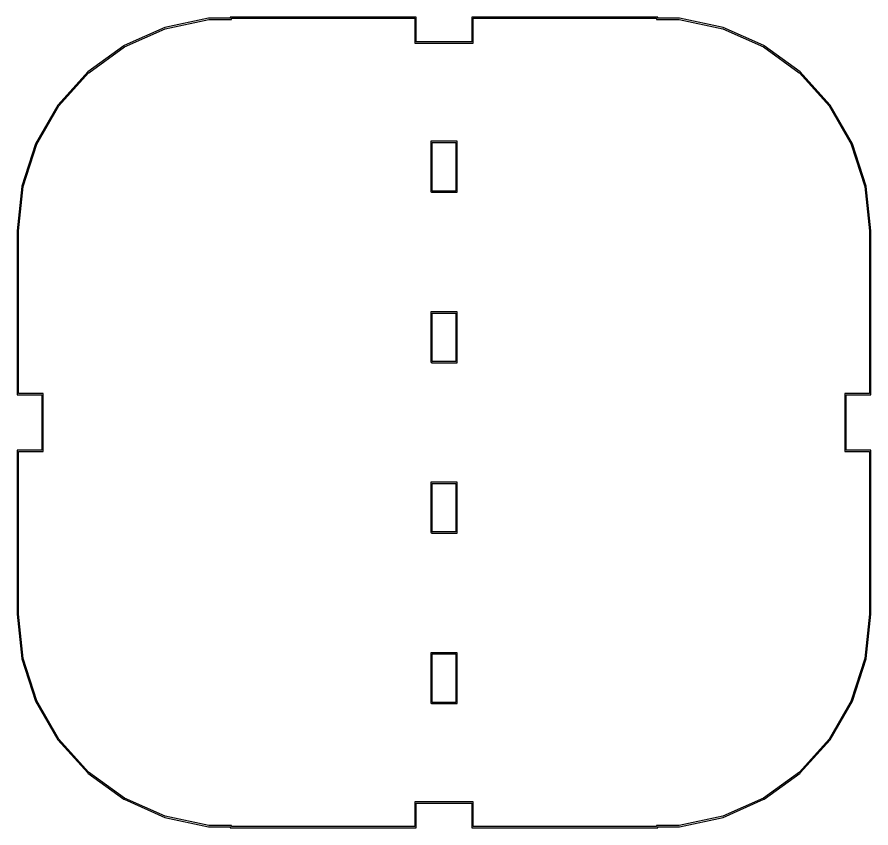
# Model space of a CAD drawing. Extents: x -275 to 352, y 53 to 443.
# Drawn here: x -275 to -74.6, y 252.3 to 442.7 of the extents above; entities that cross this region are included whole.
import ezdxf

# ---------------------------------------------------------------- set-up
doc = ezdxf.new("R2010")
doc.units = 0
doc.layers.add('Layer_1', color=7, linetype='CONTINUOUS')

msp = doc.modelspace()

# ---------------------------------------------------------------- linework, layer by layer
at = {"layer": 'Layer_1', "color": 7}
for points in [[(-225.001667, 442.670764), (-225.001667, 442.520833), (-225.001667, 442.397361), (-230.090486, 442.397361), (-230.099291, 442.397361), (-230.11693, 442.397361), (-240.347486, 440.218958), (-240.365125, 440.218958), (-240.37393, 440.210153), (-249.934208, 435.959181), (-249.943013, 435.950375), (-249.960652, 435.94157), (-258.418499, 429.794417), (-258.427305, 429.785612), (-258.444944, 429.776807), (-265.438763, 422.006876), (-265.447568, 421.989237), (-265.456374, 421.980432), (-270.686304, 412.922862), (-270.69511, 412.905224), (-270.69511, 412.896418), (-273.931846, 402.948085), (-273.931846, 402.930446), (-273.940651, 402.912807), (-275.025443, 392.514682), (-275.034248, 392.505877), (-275.034248, 392.497071), (-275.034248, 354.150127), (-275.034248, 354.000196), (-274.884317, 354.000196), (-269.195776, 354.000196), (-269.195776, 340.956238), (-274.884317, 340.956238), (-275.034248, 340.956238), (-275.034248, 340.806308), (-275.034248, 302.450544), (-274.928415, 302.450544), (-275.025429, 302.441724), (-273.940637, 292.03478), (-273.931832, 292.02596), (-273.931832, 292.008321), (-270.695095, 282.059988), (-270.695095, 282.042349), (-270.68629, 282.03353), (-265.45636, 272.97596), (-265.447554, 272.958321), (-265.438749, 272.949502), (-258.444929, 265.179571), (-258.427291, 265.170766), (-258.418485, 265.161961), (-249.960638, 259.014808), (-249.942999, 259.006003), (-249.934194, 258.997197), (-240.373916, 254.746225), (-240.365111, 254.73742), (-240.347472, 254.728614), (-230.116916, 252.559031), (-230.099277, 252.559031), (-230.090472, 252.559031), (-225.001653, 252.559031), (-225.001653, 252.426739), (-225.001653, 252.276809), (-224.860541, 252.276809), (-181.504153, 252.276809), (-181.354222, 252.276809), (-181.354222, 252.426739), (-181.354222, 258.115281), (-168.310264, 258.115281), (-168.310264, 252.426739), (-168.310264, 252.276809), (-168.160333, 252.276809), (-124.803944, 252.276809), (-124.654014, 252.276809), (-124.654014, 252.426739), (-124.654014, 252.559031), (-119.574014, 252.559031), (-119.565208, 252.559031), (-119.547569, 252.559031), (-109.317014, 254.728614), (-109.299375, 254.73742), (-109.29057, 254.746225), (-99.730292, 258.997197), (-99.721487, 259.006003), (-99.703848, 259.014808), (-91.246, 265.161961), (-91.237195, 265.170766), (-91.219556, 265.179571), (-84.225737, 272.949502), (-84.216931, 272.958321), (-84.208126, 272.97596), (-78.978196, 282.03353), (-78.96939, 282.042349), (-78.96939, 282.059988), (-75.732654, 292.008321), (-75.732654, 292.02596), (-75.723849, 292.03478), (-74.630238, 302.441724), (-74.630238, 302.450544), (-74.630238, 340.806308), (-74.630238, 340.956238), (-74.780168, 340.956238), (-80.46871, 340.956238), (-80.46871, 354.000196), (-74.780168, 354.000196), (-74.630238, 354.000196), (-74.630238, 354.150127), (-74.630238, 392.497071), (-74.630238, 392.505877), (-74.630238, 392.514682), (-75.723849, 402.912807), (-75.732654, 402.930446), (-75.732654, 402.948085), (-78.96939, 412.896418), (-78.96939, 412.905224), (-78.978196, 412.922862), (-84.208126, 421.980432), (-84.216931, 421.989237), (-84.225737, 422.006876), (-91.219556, 429.776807), (-91.237195, 429.785612), (-91.246, 429.794417), (-99.703848, 435.94157), (-99.721487, 435.950375), (-99.730292, 435.959181), (-109.29057, 440.210153), (-109.299375, 440.218958), (-109.317014, 440.218958), (-119.547569, 442.397361), (-119.565208, 442.397361), (-119.574014, 442.397361), (-124.654014, 442.397361), (-124.654014, 442.520833), (-124.654014, 442.670764), (-124.803944, 442.670764), (-168.160333, 442.670764), (-168.310264, 442.670764), (-168.310264, 442.520833), (-168.310264, 436.841111), (-181.354222, 436.841111), (-181.354222, 442.520833), (-181.354222, 442.670764), (-181.504153, 442.670764), (-224.860541, 442.670764), (-225.001653, 442.670764), (-225.001667, 442.670764)], [(-224.710625, 442.379722), (-181.654097, 442.379722), (-181.654097, 436.691181), (-181.654097, 436.54125), (-181.504167, 436.54125), (-168.160347, 436.54125), (-168.010417, 436.54125), (-168.010417, 436.691181), (-168.010417, 442.379722), (-124.953889, 442.379722), (-124.953889, 442.247431), (-124.953889, 442.106319), (-124.803958, 442.106319), (-119.609306, 442.106319), (-109.37875, 439.927917), (-99.880208, 435.703403), (-99.853764, 435.685764), (-91.440014, 429.573889), (-91.422375, 429.55625), (-84.463834, 421.830417), (-84.455028, 421.812778), (-84.446223, 421.803972), (-79.242751, 412.79932), (-79.233945, 412.772875), (-76.023668, 402.886278), (-76.023668, 402.877473), (-74.930056, 392.496987), (-74.930056, 392.488181), (-74.930056, 354.291168), (-80.618598, 354.291168), (-80.768529, 354.291168), (-80.768529, 354.150056), (-80.768529, 340.806237), (-80.768529, 340.656306), (-80.618598, 340.656306), (-74.930056, 340.656306), (-74.930056, 302.468112), (-74.930056, 302.450473), (-76.023668, 292.069987), (-79.233945, 282.18339), (-79.242751, 282.156931), (-84.446223, 273.152279), (-84.455028, 273.143459), (-84.463834, 273.12582), (-91.422375, 265.399987), (-99.853764, 259.270473), (-99.880208, 259.252834), (-109.37875, 255.019501), (-109.387555, 255.019501), (-109.405194, 255.010696), (-119.609291, 252.849932), (-124.803944, 252.849932), (-124.953875, 252.849932), (-124.953875, 252.700001), (-124.953875, 252.576529), (-168.010403, 252.576529), (-168.010403, 258.265071), (-168.010403, 258.415001), (-168.160333, 258.415001), (-181.504153, 258.415001), (-181.654083, 258.415001), (-181.654083, 258.265071), (-181.654083, 252.576529), (-224.710611, 252.576529), (-224.710611, 252.700001), (-224.710611, 252.849932), (-224.860541, 252.849932), (-230.055194, 252.849932), (-240.259291, 255.010696), (-240.285736, 255.019501), (-249.784277, 259.252834), (-249.810722, 259.270473), (-258.24211, 265.399987), (-265.200652, 273.12582), (-265.209457, 273.143459), (-265.218263, 273.152279), (-270.412916, 282.156931), (-273.640832, 292.069987), (-274.734443, 302.450473), (-274.734443, 302.468112), (-274.734443, 340.656306), (-269.045902, 340.656306), (-268.895971, 340.656306), (-268.895971, 340.806237), (-268.895971, 354.150056), (-268.895971, 354.291168), (-269.045902, 354.291168), (-274.734443, 354.291168), (-274.734443, 392.488181), (-274.734443, 392.496987), (-273.640832, 402.877473), (-273.640832, 402.886278), (-270.412916, 412.799334), (-265.218263, 421.803987), (-265.209457, 421.812792), (-265.200652, 421.830431), (-258.24211, 429.556264), (-258.224472, 429.573903), (-249.810722, 435.685778), (-249.784277, 435.703417), (-240.285736, 439.927931), (-230.05518, 442.106334), (-224.860527, 442.106334), (-224.710597, 442.106334), (-224.710597, 442.247445), (-224.710597, 442.379736), (-224.710625, 442.379722)], [(-177.897014, 413.496042), (-177.897014, 413.346111), (-177.897014, 401.669167), (-177.747083, 401.669167), (-177.747083, 401.519236), (-171.917431, 401.519236), (-171.7675, 401.519236), (-171.7675, 401.669167), (-171.7675, 413.346111), (-171.7675, 413.496042), (-171.917431, 413.496042), (-177.747083, 413.496042), (-177.897014, 413.496042), (-177.897014, 413.496042)], [(-177.605972, 413.196181), (-172.058542, 413.196181), (-172.058542, 401.819097), (-177.605972, 401.819097), (-177.605972, 413.196181), (-177.605972, 413.196181)], [(-177.897014, 373.473403), (-177.897014, 373.323472), (-177.897014, 361.646528), (-177.747083, 361.646528), (-177.747083, 361.505417), (-171.917431, 361.505417), (-171.7675, 361.505417), (-171.7675, 361.646528), (-171.7675, 373.323472), (-171.7675, 373.473403), (-171.917431, 373.473403), (-177.747083, 373.473403), (-177.897014, 373.473403), (-177.897014, 373.473403)], [(-177.605972, 373.173542), (-172.058542, 373.173542), (-172.058542, 361.796458), (-177.605972, 361.796458), (-177.605972, 373.173542), (-177.605972, 373.173542)], [(-177.897014, 333.450764), (-177.897014, 333.300833), (-177.897014, 321.632708), (-177.747083, 321.632708), (-177.747083, 321.482778), (-171.917431, 321.482778), (-171.7675, 321.482778), (-171.7675, 321.632708), (-171.7675, 333.300833), (-171.7675, 333.450764), (-171.917431, 333.450764), (-177.747083, 333.450764), (-177.897014, 333.450764), (-177.897014, 333.450764)], [(-177.605972, 333.150903), (-172.058542, 333.150903), (-172.058542, 321.782639), (-177.605972, 321.782639), (-177.605972, 333.150903), (-177.605972, 333.150903)], [(-177.897014, 293.428125), (-177.897014, 293.287014), (-177.897014, 281.610069), (-177.747083, 281.610069), (-177.747083, 281.460139), (-171.917431, 281.460139), (-171.7675, 281.460139), (-171.7675, 281.610069), (-171.7675, 293.287014), (-171.7675, 293.428125), (-171.917431, 293.428125), (-177.747083, 293.428125), (-177.897014, 293.428125), (-177.897014, 293.428125)], [(-177.605972, 293.137083), (-172.058542, 293.137083), (-172.058542, 281.76), (-177.605972, 281.76), (-177.605972, 293.137083), (-177.605972, 293.137083)]]:
    msp.add_lwpolyline(points, dxfattribs=at)

doc.saveas('drawing.dxf')
